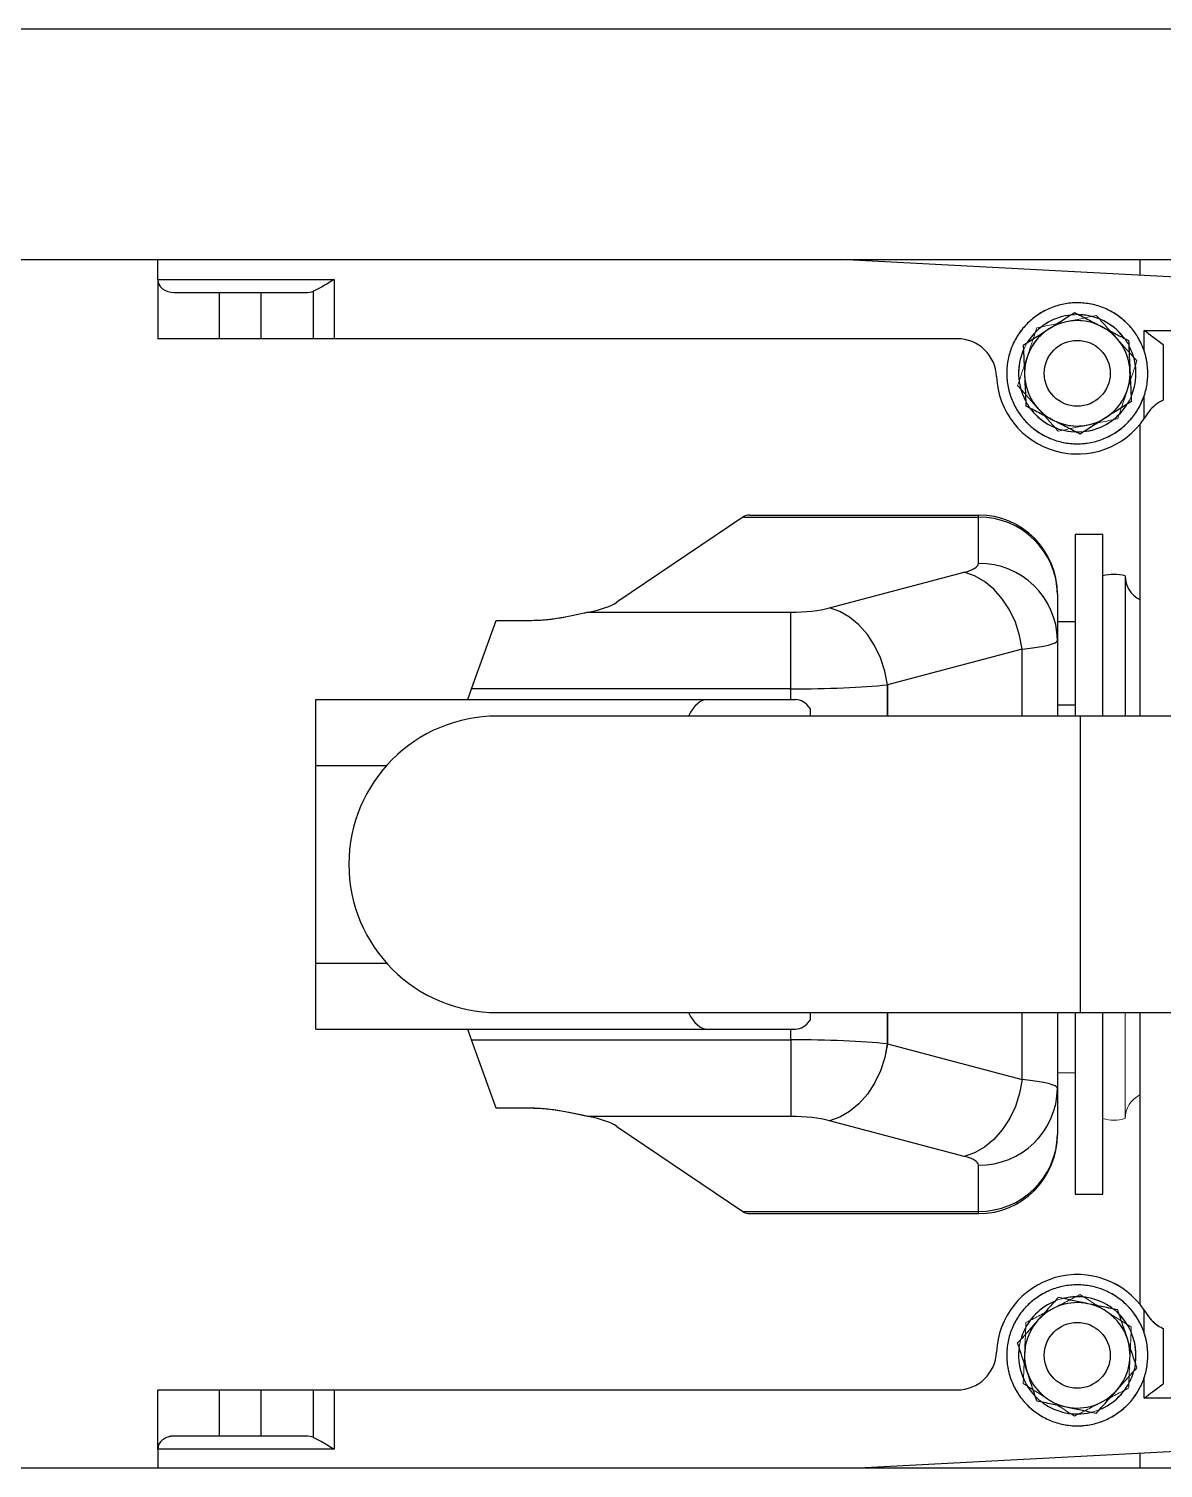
# Model space of a CAD drawing. Header units: inches. Extents: x -1851 to 6314, y -1304 to 4687.
# Drawn here: x 1539.06 to 1546.94, y 2221.22 to 2231.21 of the extents above; entities that cross this region are included whole.
import ezdxf

# ---------------------------------------------------------------- set-up
doc = ezdxf.new("R2010")
doc.units = ezdxf.units.IN
doc.header["$MEASUREMENT"] = 0
doc.layers.add('E-ARRY-TABL', color=9, linetype='Continuous')

# ---------------------------------------------------------------- blocks, each defined once
blk = doc.blocks.new('2.2.1_8 Mid Plan View')
at = {"color": 7, "linetype": 'Continuous', "lineweight": 15}
for p, q in [((-0.30061, -3.73684), (-0.30061, 2.68042)), ((0.30109, 2.68042), (0.30109, -3.73684)), ((0.41592, 2.56559), (0.41592, -3.62201)), ((-0.28572, -0.59238), (-0.30061, -0.87641)), ((0.28572, -0.59238), (0.30109, -0.88558)), ((-0.26575, -0.7344), (-0.26575, -0.60279)), ((0.26575, -0.60279), (0.26575, -0.7344)), ((-0.07382, -0.62663), (-0.07382, -0.76607)), ((0.07382, -0.76607), (0.07382, -0.62663)), ((-0.25867, -0.72494), (-0.23108, -0.72494)), ((0.23108, -0.72494), (0.25867, -0.72494)), ((-0.30061, -0.73654), (-0.29328, -0.73654)), ((-0.2235, -0.73339), (-0.22193, -0.7344)), ((-0.21905, -0.73654), (-0.07382, -0.73654)), ((0.07382, -0.73654), (0.21905, -0.73654)), ((0.22193, -0.7344), (0.2235, -0.73339)), ((0.29328, -0.73654), (0.30109, -0.73654)), ((-0.12655, -0.74387), (-0.07382, -0.74387)), ((-0.07382, -0.75496), (-0.16416, -0.75496)), ((-0.16416, -0.75496), (-0.16416, -0.76871)), ((0.16416, -0.75496), (0.07382, -0.75496)), ((0.16416, -0.76871), (0.16416, -0.75496)), ((-0.07382, -0.76607), (-0.07382, -1.05642)), ((0.07382, -1.05642), (0.07382, -0.76607)), ((-0.16416, -0.76871), (-0.07382, -0.76871)), ((-0.10375, -0.76871), (-0.10375, -0.77755)), ((0.07382, -0.76871), (0.16416, -0.76871)), ((-0.13451, -0.77755), (-0.11152, -0.77755)), ((-0.11152, -0.77755), (-0.07382, -0.77755)), ((0.07382, -0.77755), (0.11152, -0.77755)), ((0.11152, -0.77755), (0.13451, -0.77755)), ((-0.10713, -0.79512), (-0.08939, -0.86225)), ((0.08939, -0.86225), (0.10713, -0.79512)), ((-0.17388, -0.93077), (-0.17388, -0.81692)), ((-0.17274, -0.81692), (-0.17388, -0.81692)), ((-0.17274, -0.9342), (-0.17274, -0.81692)), ((-0.14975, -0.81692), (-0.17274, -0.81692)), ((-0.12762, -0.89107), (-0.14536, -0.82395)), ((0.14536, -0.82395), (0.12762, -0.89107)), ((0.17274, -0.81692), (0.14975, -0.81692)), ((0.17274, -0.9342), (0.17274, -0.81692)), ((0.17388, -0.81692), (0.17274, -0.81692)), ((0.17388, -0.93077), (0.17388, -0.81692)), ((-0.26164, -0.82753), (-0.26164, -1.13761)), ((0.26164, -1.13761), (0.26164, -0.82753)), ((-0.07762, -0.90058), (-0.07382, -0.90058)), ((0.07382, -0.90058), (0.07762, -0.90058)), ((-0.08202, -0.95162), (-0.08202, -0.90787)), ((0.08202, -0.95162), (0.08202, -0.90787)), ((-0.12556, -1.01105), (-0.12556, -0.91029)), ((-0.08733, -0.91029), (-0.12556, -0.91029)), ((-0.08733, -0.91029), (-0.08733, -1.06915)), ((0.08733, -1.06915), (0.08733, -0.91029)), ((0.08733, -0.91029), (0.12556, -0.91029)), ((0.12556, -0.91029), (0.12556, -1.01105)), ((-0.17274, -0.9342), (-0.13046, -0.99686)), ((0.13046, -0.99686), (0.17274, -0.9342)), ((-0.08202, -1.14664), (-0.08202, -0.95162)), ((0.08202, -1.14664), (0.08202, -0.95162)), ((-0.12142, -1.05699), (-0.12142, -1.04001)), ((0.12142, -1.04001), (0.12142, -1.05699)), ((-0.08733, -1.06915), (-0.12142, -1.05699)), ((0.12142, -1.05699), (0.08733, -1.06915)), ((-0.08202, -1.07104), (-0.08733, -1.06915)), ((0.08733, -1.06915), (0.08202, -1.07104)), ((-0.29117, -1.22538), (-0.29117, -1.13761)), ((-0.29117, -1.13761), (-0.26164, -1.13761)), ((-0.26164, -1.13761), (-0.26164, -1.14785)), ((0.26164, -1.13761), (0.29117, -1.13761)), ((0.26164, -1.14785), (0.26164, -1.13761)), ((0.29117, -1.13761), (0.29117, -1.22538)), ((-0.26164, -1.14785), (-0.28532, -1.14785)), ((-0.28461, -1.17412), (-0.28461, -1.15156)), ((-0.26164, -1.14785), (-0.26164, -1.17412)), ((-0.04921, -1.14664), (-0.08202, -1.14664)), ((0.04921, -1.14664), (-0.04921, -1.14664)), ((0.08202, -1.14664), (0.04921, -1.14664)), ((0.28532, -1.14785), (0.26164, -1.14785)), ((0.26164, -1.17412), (0.26164, -1.14785)), ((0.28461, -1.15156), (0.28461, -1.17412)), ((-0.28461, -1.17412), (-0.26164, -1.17412)), ((-0.28461, -1.19462), (-0.28461, -1.17412)), ((-0.26164, -1.17412), (-0.26164, -1.19462)), ((0.26164, -1.17412), (0.28461, -1.17412)), ((0.26164, -1.19462), (0.26164, -1.17412)), ((0.28461, -1.17412), (0.28461, -1.19462)), ((-0.26164, -1.19462), (-0.28461, -1.19462)), ((-0.28461, -1.21718), (-0.28461, -1.19462)), ((-0.26164, -1.19462), (-0.26164, -1.22538)), ((0.28461, -1.19462), (0.26164, -1.19462)), ((0.26164, -1.22538), (0.26164, -1.19462)), ((0.28461, -1.19462), (0.28461, -1.21718)), ((-0.29117, -1.22538), (-0.30061, -1.22538)), ((-0.29117, -1.22538), (-0.26164, -1.22538)), ((0.29117, -1.22538), (0.26164, -1.22538)), ((0.29117, -1.22538), (0.30109, -1.22538))]:
    blk.add_line(p, q, dxfattribs=at)
at = {"color": 8, "linetype": 'Continuous', "lineweight": 15}
for p, q in [((-0.2555, -0.7344), (-0.26575, -0.7344)), ((-0.22193, -0.7344), (-0.23334, -0.7344)), ((0.23334, -0.7344), (0.22193, -0.7344)), ((0.26575, -0.7344), (0.2555, -0.7344)), ((0.07382, -0.76607), (-0.07382, -0.76607)), ((-0.07382, -0.79512), (-0.10713, -0.79512)), ((0.10713, -0.79512), (0.07382, -0.79512)), ((-0.08939, -0.86225), (-0.07382, -0.86225)), ((0.07382, -0.86225), (0.08939, -0.86225)), ((-0.08202, -0.91029), (-0.08733, -0.91029)), ((0.08733, -0.91029), (0.08202, -0.91029)), ((-0.04921, -1.14664), (-0.04921, -1.11144)), ((0.04921, -1.14664), (0.04921, -1.11144))]:
    blk.add_line(p, q, dxfattribs=at)
at = {"color": 7, "linetype": 'Continuous', "lineweight": 15, "flags": 128}
for points in [[(-0.10713, -0.79512), (-0.11391, -0.7964), (-0.12048, -0.79852), (-0.12664, -0.80144), (-0.1322, -0.80504), (-0.13698, -0.80923), (-0.14085, -0.81388), (-0.14367, -0.81883), (-0.14536, -0.82395)], [(0.10713, -0.79512), (0.11391, -0.7964), (0.12048, -0.79852), (0.12664, -0.80144), (0.1322, -0.80504), (0.13698, -0.80923), (0.14085, -0.81388), (0.14367, -0.81883), (0.14536, -0.82395)], [(-0.08939, -0.86225), (-0.09617, -0.86352), (-0.10274, -0.86565), (-0.1089, -0.86856), (-0.11446, -0.87217), (-0.11924, -0.87636), (-0.1231, -0.881), (-0.12592, -0.88596), (-0.12762, -0.89107)], [(0.08939, -0.86225), (0.09617, -0.86352), (0.10274, -0.86565), (0.1089, -0.86856), (0.11446, -0.87217), (0.11924, -0.87636), (0.1231, -0.881), (0.12592, -0.88596), (0.12762, -0.89107)]]:
    blk.add_lwpolyline(points, dxfattribs=at)
at = {"color": 7, "linetype": 'Continuous', "lineweight": 15}
for centre in [(-0.24442, -0.76771), (0.24442, -0.76771)]:
    blk.add_circle(centre, 0.0164, dxfattribs=at)
for centre, radius, start, end in [((-0.24442, -0.76771), 0.0351, 120.68288, 131.93288), ((-0.24442, -0.76771), 0.0351, 109.43288, 120.68288), ((-0.24442, -0.76771), 0.0351, 98.18288, 109.43288), ((-0.24442, -0.76771), 0.0351, 86.93288, 98.18288), ((-0.24442, -0.76771), 0.04019, 272.35528, 55.98004), ((-0.24442, -0.76771), 0.0351, 75.68288, 86.93288), ((-0.24442, -0.76771), 0.0351, 64.43288, 75.68288), ((-0.24442, -0.76771), 0.0351, 53.18288, 64.43288), ((-0.12655, -0.73075), 0.01312, 270, 333.81634), ((0.24442, -0.76771), 0.04019, 124.01996, 267.64472), ((0.24442, -0.76771), 0.0351, 113.90506, 125.15506), ((0.24442, -0.76771), 0.0351, 102.65506, 113.90506), ((0.24442, -0.76771), 0.0351, 91.40506, 102.65506), ((0.24442, -0.76771), 0.0351, 80.15506, 91.40506), ((0.24442, -0.76771), 0.0351, 68.90506, 80.15506), ((0.24442, -0.76771), 0.0351, 57.65506, 68.90506), ((-0.24442, -0.76771), 0.0292, 128.30288, 177.95703), ((-0.24442, -0.76771), 0.0351, 131.93288, 143.18288), ((-0.24442, -0.76771), 0.02625, 92.55788, 152.55788), ((-0.24442, -0.76771), 0.0292, 92.55788, 116.79583), ((-0.24442, -0.76771), 0.0292, 67.40745, 92.55788), ((-0.24442, -0.76771), 0.02625, 32.55788, 92.55788), ((-0.24442, -0.76771), 0.0292, 8.73124, 56.20839), ((-0.24442, -0.76771), 0.0351, 41.93288, 53.18288), ((-0.24442, -0.76771), 0.0351, 30.68288, 41.93288), ((-0.10766, -0.74942), 0.01968, 163.6403, 196.3597), ((0.24442, -0.76771), 0.0351, 136.40506, 147.65506), ((0.24442, -0.76771), 0.02625, 108.28006, 168.28006), ((0.24442, -0.76771), 0.0351, 125.15506, 136.40506), ((0.24442, -0.76771), 0.0292, 108.28006, 132.51802), ((0.24442, -0.76771), 0.0292, 83.12964, 108.28006), ((0.24442, -0.76771), 0.02625, 48.28006, 108.28006), ((0.24442, -0.76771), 0.0292, 24.45342, 71.93058), ((0.24442, -0.76771), 0.0351, 46.40506, 57.65506), ((0.24442, -0.76771), 0.0351, 35.15506, 46.40506), ((-0.24442, -0.76771), 0.0351, 143.18288, 154.43288), ((-0.24442, -0.76771), 0.0351, 19.43288, 30.68288), ((0.24442, -0.76771), 0.0351, 147.65506, 158.90506), ((0.24442, -0.76771), 0.0292, 144.02506, 193.67922), ((0.24442, -0.76771), 0.02625, 348.28006, 48.28006), ((0.24442, -0.76771), 0.0351, 23.90506, 35.15506), ((-0.24442, -0.76771), 0.0351, 165.68288, 176.93288), ((-0.24442, -0.76771), 0.0351, 154.43288, 165.68288), ((-0.24442, -0.76771), 0.02625, 152.55788, 212.55788), ((-0.24442, -0.76771), 0.02625, 332.55788, 32.55788), ((-0.24442, -0.76771), 0.0351, 8.18288, 19.43288), ((0.24442, -0.76771), 0.0351, 158.90506, 170.15506), ((0.24442, -0.76771), 0.0351, 12.65506, 23.90506), ((-0.24442, -0.76771), 0.0351, 176.93288, 188.18288), ((-0.24442, -0.76771), 0.0351, 356.93288, 8.18288), ((0.24442, -0.76771), 0.0351, 170.15506, 181.40506), ((0.24442, -0.76771), 0.02625, 168.28006, 228.28006), ((0.24442, -0.76771), 0.0292, 324.37687, 12.67514), ((0.24442, -0.76771), 0.0351, 1.40506, 12.65506), ((-0.24442, -0.76771), 0.0351, 188.18288, 199.43288), ((-0.24442, -0.76771), 0.0292, 188.9922, 236.0844), ((-0.24442, -0.76771), 0.0292, 308.65468, 356.95295), ((-0.24442, -0.76771), 0.0351, 345.68288, 356.93288), ((0.24442, -0.76771), 0.0351, 181.40506, 192.65506), ((0.24442, -0.76771), 0.02625, 288.28006, 348.28006), ((0.24442, -0.76771), 0.0351, 338.90506, 350.15506), ((0.24442, -0.76771), 0.0351, 350.15506, 1.40506), ((-0.24442, -0.76771), 0.0351, 199.43288, 210.68288), ((-0.24442, -0.76771), 0.02625, 272.55788, 332.55788), ((-0.24442, -0.76771), 0.0351, 334.43288, 345.68288), ((-0.13451, -0.81692), 0.03937, 90, 180), ((-0.13391, -0.81638), 0.03884, 90.88733, 180.79366), ((-0.11092, -0.81638), 0.03884, 90.88733, 180.79366), ((0.11092, -0.81638), 0.03884, 359.20634, 89.11267), ((0.13391, -0.81638), 0.03884, 359.20634, 89.11267), ((0.13451, -0.81692), 0.03937, 0, 90), ((0.24442, -0.76771), 0.0351, 192.65506, 203.90506), ((0.24442, -0.76771), 0.0292, 204.71439, 251.80658), ((0.24442, -0.76771), 0.0351, 327.65506, 338.90506), ((-0.24442, -0.76771), 0.0351, 210.68288, 221.93288), ((-0.24442, -0.76771), 0.02625, 212.55788, 272.55788), ((-0.24442, -0.76771), 0.0351, 323.18288, 334.43288), ((0.24442, -0.76771), 0.0351, 203.90506, 215.15506), ((0.24442, -0.76771), 0.0351, 215.15506, 226.40506), ((0.24442, -0.76771), 0.02625, 228.28006, 288.28006), ((0.24442, -0.76771), 0.0351, 316.40506, 327.65506), ((-0.24442, -0.76771), 0.0351, 221.93288, 233.18288), ((-0.24442, -0.76771), 0.0292, 246.87351, 297.22169), ((-0.24442, -0.76771), 0.0351, 300.68288, 311.93288), ((-0.24442, -0.76771), 0.0351, 311.93288, 323.18288), ((0.24442, -0.76771), 0.0351, 226.40506, 237.65506), ((0.24442, -0.76771), 0.0292, 262.59569, 312.94388), ((0.24442, -0.76771), 0.0351, 305.15506, 316.40506), ((-0.24442, -0.76771), 0.0351, 233.18288, 244.43288), ((-0.24442, -0.76771), 0.0351, 244.43288, 255.68288), ((-0.24442, -0.76771), 0.0351, 255.68288, 266.93288), ((-0.24442, -0.76771), 0.0351, 266.93288, 278.18288), ((-0.24442, -0.76771), 0.0351, 278.18288, 289.43288), ((-0.24442, -0.76771), 0.0351, 289.43288, 300.68288), ((0.24442, -0.76771), 0.0351, 237.65506, 248.90506), ((0.24442, -0.76771), 0.0351, 248.90506, 260.15506), ((0.24442, -0.76771), 0.0351, 260.15506, 271.40506), ((0.24442, -0.76771), 0.0351, 271.40506, 282.65506), ((0.24442, -0.76771), 0.0351, 282.65506, 293.90506), ((0.24442, -0.76771), 0.0351, 293.90506, 305.15506), ((-0.24196, -0.82753), 0.01968, 92.35528, 180), ((0.24196, -0.82753), 0.01968, 0, 87.64472), ((0, -1.05642), 0.07382, 180, 0)]:
    blk.add_arc(centre, radius, start, end, dxfattribs=at)
for centre, major_axis, ratio, start_param, end_param in [((-0.11152, -0.84317), (0, 0.06562), 0.09834, 5.533966, 6.283185), ((0.11152, -0.84317), (0, 0.06562), 0.09834, 0, 0.749219), ((-0.14975, -0.84317), (0, 0.02625), 0.24585, 5.533966, 6.283185), ((0.14975, -0.84317), (0, 0.02625), 0.24585, 0, 0.749219), ((-0.09378, -0.91029), (0, 0.06562), 0.09834, 4.712389, 5.533966), ((0.09378, -0.91029), (0, 0.06562), 0.09834, 0.749219, 1.570796), ((-0.13201, -0.91029), (0, 0.02625), 0.24585, 4.712389, 5.533966), ((0.13201, -0.91029), (0, 0.02625), 0.24585, 0.749219, 1.570796), ((-0.04921, -0.90787), (0.03281, 0), 0.444444, 2.617994, 3.141593), ((0.04921, -0.90787), (0.03281, 0), 0.444444, 0, 0.523599), ((-0.13451, -0.93077), (0.03937, 0), 0.364309, 3.141593, 3.382662), ((0.13451, -0.93077), (0.03937, 0), 0.364309, 6.042116, 6.283185), ((-0.04921, -0.95162), (0.03281, 0), 0.444444, 3.141593, 3.864327), ((0.04921, -0.95162), (0.03281, 0), 0.444444, 5.560451, 6.283185), ((-0.13432, -1.04001), (0, 0.04593), 0.24585, 5.394785, 5.93382), ((0.13432, -1.04001), (0, 0.04593), 0.24585, 0.349365, 0.8884), ((-0.29117, -1.15156), (0, 0.0082), 0.8, 4.712389, 5.181588), ((0.29117, -1.15156), (0, 0.0082), 0.8, 1.101597, 1.570796), ((-0.29117, -1.21718), (0, 0.0082), 0.8, 3.141593, 4.712389), ((0.29117, -1.21718), (0, 0.0082), 0.8, 1.570796, 3.141593)]:
    blk.add_ellipse(centre, major_axis=major_axis, ratio=ratio, start_param=start_param, end_param=end_param, dxfattribs=at)
for points, knots in [([(-0.25867, -0.72494), (-0.25992, -0.72668), (-0.2621, -0.72972), (-0.26465, -0.73299), (-0.26574, -0.73438), (-0.26575, -0.7344)], [0, 0, 0, 0, 0.567676, 0.996223, 1, 1, 1, 1]), ([(-0.23108, -0.72494), (-0.23037, -0.72623), (-0.22896, -0.72881), (-0.22608, -0.7317), (-0.22411, -0.73299), (-0.2235, -0.73339)], [0, 0, 0, 0, 0.40927, 0.81718, 1, 1, 1, 1]), ([(0.2235, -0.73339), (0.22497, -0.73233), (0.22791, -0.73019), (0.23011, -0.72691), (0.23093, -0.72523), (0.23108, -0.72494)], [0, 0, 0, 0, 0.451634, 0.905839, 1, 1, 1, 1]), ([(0.26575, -0.7344), (0.26574, -0.73438), (0.26465, -0.73299), (0.2621, -0.72972), (0.25992, -0.72668), (0.25867, -0.72494)], [0, 0, 0, 0, 0.003777, 0.432324, 1, 1, 1, 1]), ([(-0.26771, -0.75561), (-0.26755, -0.75529), (-0.26629, -0.75288), (-0.26393, -0.74833), (-0.2618, -0.74423), (-0.26073, -0.74216)], [0, 0, 0, 0, 0.070086, 0.530782, 1, 1, 1, 1]), ([(-0.26073, -0.74216), (-0.25946, -0.74211), (-0.25452, -0.74189), (-0.2494, -0.74166), (-0.24559, -0.74149)], [0, 0, 0, 0, 0.257551, 1, 1, 1, 1]), ([(-0.24559, -0.74149), (-0.24421, -0.74143), (-0.23909, -0.7412), (-0.2341, -0.74097), (-0.23045, -0.74081)], [0, 0, 0, 0, 0.268634, 1, 1, 1, 1]), ([(-0.23045, -0.74081), (-0.22913, -0.74289), (-0.22646, -0.74707), (-0.22369, -0.7514), (-0.2223, -0.75358)], [0, 0, 0, 0, 0.495458, 1, 1, 1, 1]), ([(0.23619, -0.74279), (0.23488, -0.74322), (0.23001, -0.74483), (0.22527, -0.74639), (0.2218, -0.74754)], [0, 0, 0, 0, 0.268634, 1, 1, 1, 1]), ([(0.25058, -0.73803), (0.24937, -0.73843), (0.24468, -0.73998), (0.23981, -0.74159), (0.23619, -0.74279)], [0, 0, 0, 0, 0.257551, 1, 1, 1, 1]), ([(0.26189, -0.74812), (0.26162, -0.74788), (0.25959, -0.74607), (0.25576, -0.74266), (0.25231, -0.73958), (0.25058, -0.73803)], [0, 0, 0, 0, 0.070086, 0.530782, 1, 1, 1, 1]), ([(0.2218, -0.74754), (0.2213, -0.74995), (0.22029, -0.75481), (0.21925, -0.75984), (0.21872, -0.76238)], [0, 0, 0, 0, 0.495458, 1, 1, 1, 1]), ([(0.2732, -0.7582), (0.27136, -0.75656), (0.26765, -0.75326), (0.26382, -0.74984), (0.26189, -0.74812)], [0, 0, 0, 0, 0.495458, 1, 1, 1, 1]), ([(-0.2747, -0.76906), (-0.27356, -0.76688), (-0.27127, -0.76247), (-0.26891, -0.75791), (-0.26771, -0.75561)], [0, 0, 0, 0, 0.495458, 1, 1, 1, 1]), ([(-0.2223, -0.75358), (-0.2221, -0.75389), (-0.22064, -0.75618), (-0.21788, -0.7605), (-0.2154, -0.76439), (-0.21414, -0.76636)], [0, 0, 0, 0, 0.070086, 0.530782, 1, 1, 1, 1]), ([(0.27012, -0.77304), (0.27019, -0.77269), (0.27074, -0.77002), (0.27179, -0.765), (0.27272, -0.76048), (0.2732, -0.7582)], [0, 0, 0, 0, 0.070086, 0.530782, 1, 1, 1, 1]), ([(-0.21414, -0.76636), (-0.21528, -0.76854), (-0.21757, -0.77295), (-0.21993, -0.7775), (-0.22113, -0.7798)], [0, 0, 0, 0, 0.495458, 1, 1, 1, 1]), ([(0.21872, -0.76238), (0.21865, -0.76273), (0.2181, -0.76539), (0.21705, -0.77041), (0.21612, -0.77493), (0.21564, -0.77721)], [0, 0, 0, 0, 0.070086, 0.530782, 1, 1, 1, 1]), ([(-0.26654, -0.78183), (-0.26673, -0.78153), (-0.2682, -0.77924), (-0.27096, -0.77491), (-0.27344, -0.77102), (-0.2747, -0.76906)], [0, 0, 0, 0, 0.070086, 0.530782, 1, 1, 1, 1]), ([(0.26704, -0.78788), (0.26754, -0.78547), (0.26855, -0.7806), (0.26959, -0.77558), (0.27012, -0.77304)], [0, 0, 0, 0, 0.495458, 1, 1, 1, 1]), ([(-0.22113, -0.7798), (-0.22129, -0.78012), (-0.22255, -0.78254), (-0.22491, -0.78709), (-0.22704, -0.79118), (-0.22811, -0.79325)], [0, 0, 0, 0, 0.070086, 0.530782, 1, 1, 1, 1]), ([(0.21564, -0.77721), (0.21748, -0.77885), (0.22119, -0.78216), (0.22502, -0.78557), (0.22695, -0.7873)], [0, 0, 0, 0, 0.495458, 1, 1, 1, 1]), ([(-0.25839, -0.7946), (-0.25971, -0.79253), (-0.26238, -0.78834), (-0.26515, -0.78402), (-0.26654, -0.78183)], [0, 0, 0, 0, 0.495458, 1, 1, 1, 1]), ([(0.22695, -0.7873), (0.22722, -0.78754), (0.22925, -0.78935), (0.23308, -0.79276), (0.23653, -0.79583), (0.23826, -0.79738)], [0, 0, 0, 0, 0.070086, 0.530782, 1, 1, 1, 1]), ([(0.26704, -0.78788), (0.26583, -0.78828), (0.26114, -0.78983), (0.25627, -0.79143), (0.25265, -0.79263)], [0, 0, 0, 0, 0.257551, 1, 1, 1, 1]), ([(-0.25839, -0.7946), (-0.25712, -0.79455), (-0.25218, -0.79433), (-0.24705, -0.7941), (-0.24325, -0.79393)], [0, 0, 0, 0, 0.257551, 1, 1, 1, 1]), ([(-0.24325, -0.79393), (-0.24187, -0.79387), (-0.23675, -0.79364), (-0.23176, -0.79342), (-0.22811, -0.79325)], [0, 0, 0, 0, 0.268634, 1, 1, 1, 1]), ([(0.25265, -0.79263), (0.25134, -0.79306), (0.24647, -0.79467), (0.24173, -0.79624), (0.23826, -0.79738)], [0, 0, 0, 0, 0.268634, 1, 1, 1, 1]), ([(-0.12142, -1.04001), (-0.12149, -1.03763), (-0.12161, -1.03279), (-0.12257, -1.0258), (-0.12382, -1.01917), (-0.12489, -1.01434), (-0.12542, -1.01175), (-0.12556, -1.01105)], [0, 0, 0, 0, 0.225619, 0.458408, 0.683808, 0.914596, 1, 1, 1, 1]), ([(0.12556, -1.01105), (0.12512, -1.01311), (0.12424, -1.01728), (0.12279, -1.02436), (0.12171, -1.03197), (0.12142, -1.03728), (0.12142, -1.03998), (0.12142, -1.04001)], [0, 0, 0, 0, 0.245342, 0.49764, 0.743058, 0.997175, 1, 1, 1, 1]), ([(-0.29117, -1.13761), (-0.29116, -1.13762), (-0.28984, -1.13971), (-0.2875, -1.14331), (-0.28595, -1.14654), (-0.28532, -1.14785)], [0, 0, 0, 0, 0.003713, 0.594805, 1, 1, 1, 1]), ([(0.28532, -1.14785), (0.28595, -1.14654), (0.2875, -1.14331), (0.28984, -1.13971), (0.29116, -1.13762), (0.29117, -1.13761)], [0, 0, 0, 0, 0.405195, 0.996287, 1, 1, 1, 1])]:
    blk.add_open_spline(points, degree=3, knots=knots, dxfattribs=at)
blk = doc.blocks.new('A$C1ac49d95')
at = {"layer": 'E-ARRY-TABL'}
for p, q in [((1.6022, 2243.1645), (87.9376, 2243.1645)), ((0, 2241.5623), (89.5398, 2241.5623)), ((35.0423, 2241.4239), (35.0423, 2241.5623)), ((43.8745, 2241.3479), (39.7835, 2241.5623)), ((41.8631, 2241.5623), (41.8631, 2241.4533)), ((35.0423, 2241.4239), (35.0423, 2241.0119)), ((35.0423, 2241.4239), (36.267, 2241.4239)), ((36.267, 2241.4239), (36.267, 2241.0119)), ((35.1567, 2241.3324), (35.4715, 2241.3324)), ((35.4715, 2241.0119), (35.4715, 2241.3324)), ((35.4715, 2241.3324), (35.7575, 2241.3324)), ((35.7575, 2241.3324), (35.7575, 2241.0119)), ((35.7575, 2241.3324), (36.0723, 2241.3324)), ((36.124, 2241.0119), (36.124, 2241.3423)), ((35.4715, 2241.0119), (35.0423, 2241.0119)), ((35.7575, 2241.0119), (35.4715, 2241.0119)), ((36.124, 2241.0119), (35.7575, 2241.0119)), ((36.267, 2241.0119), (36.124, 2241.0119)), ((40.5935, 2241.0119), (36.267, 2241.0119)), ((41.893, 2241.0692), (43.7293, 2241.0692)), ((41.893, 2240.9262), (41.893, 2241.0692)), ((42.0249, 2240.9705), (42.0249, 2240.5854)), ((41.893, 2240.4579), (41.893, 2240.6171)), ((41.8631, 2240.4176), (41.8631, 2238.3912)), ((41.907, 2240.4797), (41.893, 2240.4579)), ((39.153, 2239.7874), (40.7415, 2239.7874)), ((40.7415, 2239.7715), (40.7415, 2239.7874)), ((39.1052, 2239.7715), (38.2309, 2239.1815)), ((39.1052, 2239.7715), (40.7415, 2239.7715)), ((40.7415, 2239.4507), (40.7415, 2239.7715)), ((41.4142, 2239.6518), (41.4142, 2238.3912)), ((41.606, 2239.6518), (41.4142, 2239.6518)), ((41.606, 2238.3912), (41.606, 2239.6518)), ((39.7069, 2239.1419), (40.6435, 2239.3894)), ((41.7608, 2239.364), (41.7608, 2239.1965)), ((41.2909, 2239.2381), (41.2909, 2238.9173)), ((41.7608, 2239.1965), (41.7608, 2238.3912)), ((38.0329, 2239.1131), (39.4387, 2239.1131)), ((39.4387, 2238.5797), (39.4387, 2239.1131)), ((37.2222, 2238.5797), (37.3918, 2239.0554)), ((37.3918, 2239.0554), (37.6287, 2239.0554)), ((41.4142, 2239.0458), (41.2909, 2239.0458)), ((41.2909, 2238.9173), (41.2909, 2238.3912)), ((41.0457, 2238.856), (40.1091, 2238.6084)), ((41.0457, 2238.3912), (41.0457, 2238.856)), ((40.1091, 2238.6084), (40.1091, 2238.3912)), ((36.1409, 2238.0479), (36.1409, 2238.5057)), ((36.1409, 2238.5057), (38.8621, 2238.5057)), ((37.1957, 2238.5057), (37.2222, 2238.5797)), ((39.4387, 2238.5797), (37.2222, 2238.5797)), ((38.8621, 2238.5057), (39.4725, 2238.5057)), ((39.4387, 2238.5057), (39.4387, 2238.5797)), ((41.4511, 2238.3912), (37.3998, 2238.3912)), ((39.5742, 2238.4443), (39.5742, 2238.3912)), ((41.2909, 2238.469), (41.4142, 2238.469)), ((43.3966, 2238.3912), (41.4511, 2238.3912)), ((41.4511, 2236.3312), (41.4511, 2238.3912)), ((36.1409, 2236.6746), (36.1409, 2238.0479)), ((36.1409, 2238.0479), (36.6321, 2238.0479)), ((36.1409, 2236.2168), (36.1409, 2236.6746)), ((36.1409, 2236.6746), (36.6321, 2236.6746)), ((37.3998, 2236.3312), (41.4511, 2236.3312)), ((39.5742, 2236.3312), (39.5742, 2236.2781)), ((40.1091, 2236.3312), (40.1091, 2236.114)), ((41.0457, 2235.8665), (41.0457, 2236.3312)), ((41.2909, 2236.3312), (41.2909, 2235.8052)), ((41.4142, 2236.3312), (41.4142, 2235.0706)), ((41.4511, 2236.3312), (43.3966, 2236.3312)), ((41.606, 2235.0706), (41.606, 2236.3312)), ((41.8631, 2236.3312), (41.8631, 2234.3049)), ((36.1409, 2236.2168), (38.8621, 2236.2168)), ((37.2222, 2236.1427), (37.1957, 2236.2168)), ((38.8621, 2236.2168), (39.4725, 2236.2168)), ((39.4387, 2236.1427), (39.4387, 2236.2168)), ((37.2222, 2236.1427), (39.4387, 2236.1427)), ((37.3918, 2235.667), (37.2222, 2236.1427)), ((39.4387, 2236.1427), (39.4387, 2235.6093)), ((40.1091, 2236.114), (41.0457, 2235.8665)), ((41.2909, 2235.8052), (41.2909, 2235.4844)), ((37.6287, 2235.667), (37.3918, 2235.667)), ((39.4387, 2235.6093), (38.0329, 2235.6093)), ((38.2309, 2235.541), (39.1052, 2234.9509)), ((40.6435, 2235.333), (39.7069, 2235.5806)), ((40.7415, 2234.9509), (40.7415, 2235.2717)), ((41.4142, 2235.0706), (41.606, 2235.0706)), ((39.1052, 2234.9509), (40.7415, 2234.9509)), ((39.153, 2234.935), (40.7415, 2234.935)), ((40.7415, 2234.935), (40.7415, 2234.9509)), ((41.893, 2234.2646), (41.907, 2234.2427)), ((41.893, 2234.1054), (41.893, 2234.2646)), ((42.0249, 2234.137), (42.0249, 2233.752)), ((41.893, 2233.6533), (41.893, 2233.7963)), ((35.0423, 2233.2985), (35.0423, 2233.7105)), ((35.0423, 2233.7105), (35.4715, 2233.7105)), ((35.4715, 2233.3901), (35.4715, 2233.7105)), ((35.4715, 2233.7105), (35.7575, 2233.7105)), ((35.7575, 2233.7105), (35.7575, 2233.3901)), ((35.7575, 2233.7105), (36.124, 2233.7105)), ((36.124, 2233.3802), (36.124, 2233.7105)), ((36.124, 2233.7105), (36.267, 2233.7105)), ((36.267, 2233.7105), (36.267, 2233.2985)), ((36.267, 2233.7105), (40.5935, 2233.7105)), ((43.7293, 2233.6533), (41.893, 2233.6533)), ((35.4715, 2233.3901), (35.1567, 2233.3901)), ((35.7575, 2233.3901), (35.4715, 2233.3901)), ((36.0723, 2233.3901), (35.7575, 2233.3901)), ((36.267, 2233.2985), (35.0423, 2233.2985)), ((35.0423, 2233.2985), (35.0423, 2233.1668)), ((43.8745, 2233.3745), (39.9115, 2233.1668)), ((41.8631, 2233.2691), (41.8631, 2233.1668)), ((89.5398, 2233.1668), (0, 2233.1668))]:
    blk.add_line(p, q, dxfattribs=at)
for points in [[(41.0457, 2238.856), (41.0279, 2238.9506), (40.9982, 2239.0423), (40.9576, 2239.1283), (40.9073, 2239.2058), (40.8488, 2239.2725), (40.784, 2239.3264), (40.7148, 2239.3658), (40.6435, 2239.3894)], [(40.1091, 2238.6084), (40.0913, 2238.703), (40.0616, 2238.7948), (40.021, 2238.8807), (39.9707, 2238.9583), (39.9122, 2239.025), (39.8474, 2239.0789), (39.7782, 2239.1182), (39.7069, 2239.1419)], [(40.1091, 2236.114), (40.0913, 2236.0194), (40.0616, 2235.9277), (40.021, 2235.8417), (39.9707, 2235.7642), (39.9122, 2235.6975), (39.8474, 2235.6436), (39.7782, 2235.6042), (39.7069, 2235.5806)], [(41.0457, 2235.8665), (41.0279, 2235.7719), (40.9982, 2235.6801), (40.9576, 2235.5942), (40.9073, 2235.5166), (40.8488, 2235.4499), (40.784, 2235.396), (40.7148, 2235.3567), (40.6435, 2235.333)]]:
    blk.add_lwpolyline(points, dxfattribs=at)
for centre in [(41.4282, 2240.7716), (41.4282, 2233.9508)]:
    blk.add_circle(centre, 0.2289, dxfattribs=at)
for centre, radius, start, end in [((41.4282, 2240.7716), 0.4898, 120.68288, 131.93288), ((41.4282, 2240.7716), 0.4898, 109.43288, 120.68288), ((41.4282, 2240.7716), 0.4898, 98.18288, 109.43288), ((41.4282, 2240.7716), 0.4898, 86.93288, 98.18288), ((41.4282, 2240.7716), 0.4898, 75.68288, 86.93288), ((41.4282, 2240.7716), 0.4898, 64.43288, 75.68288), ((41.4282, 2240.7716), 0.4898, 53.18288, 64.43288), ((41.4282, 2240.7716), 0.4898, 131.93288, 143.18288), ((41.4282, 2240.7716), 0.4074, 98.9922, 146.0844), ((41.4282, 2240.7716), 0.3662, 62.55788, 122.55788), ((41.4282, 2240.7716), 0.4074, 38.30288, 87.95703), ((41.4282, 2240.7716), 0.3662, 2.55788, 62.55788), ((41.4282, 2240.7716), 0.4898, 41.93288, 53.18288), ((41.4282, 2240.7716), 0.4898, 30.68288, 41.93288), ((40.5935, 2240.7373), 0.2747, 2.35528, 90), ((41.4282, 2240.7716), 0.4898, 143.18288, 154.43288), ((41.4282, 2240.7716), 0.3662, 122.55788, 182.55788), ((41.4282, 2240.7716), 0.4898, 19.43288, 30.68288), ((41.4282, 2240.7716), 0.4898, 165.68288, 176.93288), ((41.4282, 2240.7716), 0.4898, 154.43288, 165.68288), ((41.4282, 2240.7716), 0.4074, 156.87351, 207.22169), ((41.4282, 2240.7716), 0.4074, 2.55788, 26.79583), ((41.4282, 2240.7716), 0.4898, 8.18288, 19.43288), ((41.4282, 2240.7716), 0.4898, 176.93288, 188.18288), ((41.4282, 2240.7716), 0.3662, 302.55788, 2.55788), ((41.4282, 2240.7716), 0.4074, 337.40745, 2.55788), ((41.4282, 2240.7716), 0.4898, 356.93288, 8.18288), ((41.4282, 2240.7716), 0.5608, 182.35528, 325.98004), ((41.4282, 2240.7716), 0.4898, 188.18288, 199.43288), ((41.4282, 2240.7716), 0.3662, 182.55788, 242.55788), ((41.4282, 2240.7716), 0.4898, 345.68288, 356.93288), ((41.4282, 2240.7716), 0.4898, 199.43288, 210.68288), ((41.4282, 2240.7716), 0.4898, 334.43288, 345.68288), ((41.4282, 2240.7716), 0.4898, 210.68288, 221.93288), ((41.4282, 2240.7716), 0.4074, 218.65468, 266.95295), ((41.4282, 2240.7716), 0.4074, 278.73124, 326.20839), ((41.4282, 2240.7716), 0.4898, 323.18288, 334.43288), ((41.4282, 2240.7716), 0.4898, 221.93288, 233.18288), ((41.4282, 2240.7716), 0.3662, 242.55788, 302.55788), ((41.4282, 2240.7716), 0.4898, 300.68288, 311.93288), ((41.4282, 2240.7716), 0.4898, 311.93288, 323.18288), ((41.4282, 2240.7716), 0.4898, 233.18288, 244.43288), ((41.4282, 2240.7716), 0.4898, 244.43288, 255.68288), ((41.4282, 2240.7716), 0.4898, 255.68288, 266.93288), ((41.4282, 2240.7716), 0.4898, 266.93288, 278.18288), ((41.4282, 2240.7716), 0.4898, 278.18288, 289.43288), ((41.4282, 2240.7716), 0.4898, 289.43288, 300.68288), ((40.7415, 2239.2381), 0.5493, 0, 90), ((40.749, 2239.2297), 0.5419, 0.88733, 90.79366), ((40.749, 2238.9089), 0.5419, 0.88733, 90.79366), ((41.6834, 2239.1004), 0.2747, 73.6403, 106.3597), ((41.9439, 2239.364), 0.1831, 180, 243.81634), ((37.3998, 2237.3612), 1.03, 90, 270), ((40.749, 2235.8135), 0.5419, 269.20634, 359.11267), ((40.749, 2235.4928), 0.5419, 269.20634, 359.11267), ((40.7415, 2235.4844), 0.5493, 270, 0), ((41.4282, 2233.9508), 0.5608, 34.01996, 177.64472), ((41.4282, 2233.9508), 0.4898, 113.90506, 125.15506), ((41.4282, 2233.9508), 0.4898, 102.65506, 113.90506), ((41.4282, 2233.9508), 0.4898, 91.40506, 102.65506), ((41.4282, 2233.9508), 0.4898, 80.15506, 91.40506), ((41.4282, 2233.9508), 0.4898, 68.90506, 80.15506), ((41.4282, 2233.9508), 0.4898, 57.65506, 68.90506), ((41.4282, 2233.9508), 0.4898, 136.40506, 147.65506), ((41.4282, 2233.9508), 0.4074, 114.71439, 161.80658), ((41.4282, 2233.9508), 0.4898, 125.15506, 136.40506), ((41.4282, 2233.9508), 0.3662, 78.28006, 138.28006), ((41.4282, 2233.9508), 0.4074, 54.02506, 103.67922), ((41.4282, 2233.9508), 0.3662, 18.28006, 78.28006), ((41.4282, 2233.9508), 0.4898, 46.40506, 57.65506), ((41.4282, 2233.9508), 0.4898, 35.15506, 46.40506), ((41.4282, 2233.9508), 0.4898, 147.65506, 158.90506), ((41.4282, 2233.9508), 0.3662, 138.28006, 198.28006), ((41.4282, 2233.9508), 0.4074, 18.28006, 42.51802), ((41.4282, 2233.9508), 0.4898, 23.90506, 35.15506), ((41.4282, 2233.9508), 0.4898, 158.90506, 170.15506), ((41.4282, 2233.9508), 0.4898, 12.65506, 23.90506), ((41.4282, 2233.9508), 0.4898, 170.15506, 181.40506), ((41.4282, 2233.9508), 0.4074, 172.59569, 222.94388), ((41.4282, 2233.9508), 0.3662, 318.28006, 18.28006), ((41.4282, 2233.9508), 0.4074, 353.12964, 18.28006), ((41.4282, 2233.9508), 0.4898, 1.40506, 12.65506), ((40.5935, 2233.9852), 0.2747, 270, 357.64472), ((41.4282, 2233.9508), 0.4898, 181.40506, 192.65506), ((41.4282, 2233.9508), 0.4898, 350.15506, 1.40506), ((41.4282, 2233.9508), 0.4898, 192.65506, 203.90506), ((41.4282, 2233.9508), 0.3662, 198.28006, 258.28006), ((41.4282, 2233.9508), 0.4074, 294.45342, 341.93058), ((41.4282, 2233.9508), 0.4898, 338.90506, 350.15506), ((41.4282, 2233.9508), 0.4898, 203.90506, 215.15506), ((41.4282, 2233.9508), 0.3662, 258.28006, 318.28006), ((41.4282, 2233.9508), 0.4898, 316.40506, 327.65506), ((41.4282, 2233.9508), 0.4898, 327.65506, 338.90506), ((41.4282, 2233.9508), 0.4898, 215.15506, 226.40506), ((41.4282, 2233.9508), 0.4898, 226.40506, 237.65506), ((41.4282, 2233.9508), 0.4074, 234.37687, 282.67514), ((41.4282, 2233.9508), 0.4898, 305.15506, 316.40506), ((41.4282, 2233.9508), 0.4898, 237.65506, 248.90506), ((41.4282, 2233.9508), 0.4898, 248.90506, 260.15506), ((41.4282, 2233.9508), 0.4898, 282.65506, 293.90506), ((41.4282, 2233.9508), 0.4898, 293.90506, 305.15506), ((41.4282, 2233.9508), 0.4898, 260.15506, 271.40506), ((41.4282, 2233.9508), 0.4898, 271.40506, 282.65506)]:
    blk.add_arc(centre, radius, start, end, dxfattribs=at)
for centre, major_axis, ratio, start_param, end_param in [((35.1567, 2241.4239), (0.1144, 0), 0.8, 3.141593, 4.712389), ((36.0723, 2241.4239), (0.1144, 0), 0.8, 4.712389, 5.181588), ((39.153, 2239.2381), (0, -0.5493), 0.364309, 3.141593, 3.382662), ((40.3753, 2239.4507), (0.3662, 0), 0.24585, 5.533966, 6.283185), ((37.6287, 2239.2354), (0.6409, 0), 0.24585, 5.394785, 5.93382), ((39.4387, 2239.2032), (0.3662, 0), 0.24585, 4.712389, 5.533966), ((40.3753, 2238.9173), (0.9155, 0), 0.09834, 5.533966, 6.283185), ((39.4387, 2238.6697), (0.9155, 0), 0.09834, 4.712389, 5.533966), ((38.8621, 2238.0479), (0, -0.4578), 0.444444, 3.141593, 3.864327), ((39.4725, 2238.0479), (0, -0.4578), 0.444444, 2.617994, 3.141593), ((38.8621, 2236.6746), (0, -0.4578), 0.444444, 5.560451, 6.283185), ((39.4725, 2236.6746), (0, -0.4578), 0.444444, 0, 0.523599), ((39.4387, 2236.0527), (0.9155, 0), 0.09834, 0.749219, 1.570796), ((40.3753, 2235.8052), (0.9155, 0), 0.09834, 0, 0.749219), ((37.6287, 2235.487), (0.6409, 0), 0.24585, 0.349365, 0.8884), ((39.4387, 2235.5193), (0.3662, 0), 0.24585, 0.749219, 1.570796), ((40.3753, 2235.2717), (0.3662, 0), 0.24585, 0, 0.749219), ((39.153, 2235.4844), (0, -0.5493), 0.364309, 6.042116, 6.283185), ((35.1567, 2233.2985), (0.1144, 0), 0.8, 1.570796, 3.141593), ((36.0723, 2233.2985), (0.1144, 0), 0.8, 1.101597, 1.570796)]:
    blk.add_ellipse(centre, major_axis=major_axis, ratio=ratio, start_param=start_param, end_param=end_param, dxfattribs=at)
for points, knots in [([(36.267, 2241.4239), (36.2668, 2241.4238), (36.2376, 2241.4053), (36.1875, 2241.3727), (36.1424, 2241.3511), (36.124, 2241.3423)], [0, 0, 0, 0, 0.003713, 0.594805, 1, 1, 1, 1]), ([(41.2311, 2241.0803), (41.2353, 2241.083), (41.2673, 2241.1034), (41.3276, 2241.1419), (41.3819, 2241.1766), (41.4093, 2241.1941)], [0, 0, 0, 0, 0.070086, 0.530782, 1, 1, 1, 1]), ([(41.4093, 2241.1941), (41.4398, 2241.1782), (41.5013, 2241.1463), (41.5649, 2241.1133), (41.597, 2241.0966)], [0, 0, 0, 0, 0.495458, 1, 1, 1, 1]), ([(41.597, 2241.0966), (41.6014, 2241.0943), (41.6351, 2241.0768), (41.6986, 2241.0438), (41.7558, 2241.0142), (41.7846, 2240.9992)], [0, 0, 0, 0, 0.070086, 0.530782, 1, 1, 1, 1]), ([(41.0529, 2240.9665), (41.0818, 2240.985), (41.1403, 2241.0223), (41.2006, 2241.0608), (41.2311, 2241.0803)], [0, 0, 0, 0, 0.495458, 1, 1, 1, 1]), ([(41.7846, 2240.9992), (41.7854, 2240.9814), (41.7885, 2240.9126), (41.7917, 2240.8411), (41.794, 2240.788)], [0, 0, 0, 0, 0.257551, 1, 1, 1, 1]), ([(42.0249, 2240.9705), (42.0007, 2240.9878), (41.9583, 2241.0183), (41.9127, 2241.0539), (41.8932, 2241.069), (41.893, 2241.0692)], [0, 0, 0, 0, 0.567676, 0.996223, 1, 1, 1, 1]), ([(41.0529, 2240.9665), (41.0537, 2240.9488), (41.0568, 2240.8799), (41.06, 2240.8084), (41.0623, 2240.7553)], [0, 0, 0, 0, 0.257551, 1, 1, 1, 1]), ([(41.794, 2240.788), (41.7949, 2240.7688), (41.7981, 2240.6973), (41.8012, 2240.6276), (41.8035, 2240.5767)], [0, 0, 0, 0, 0.268634, 1, 1, 1, 1]), ([(41.0623, 2240.7553), (41.0632, 2240.7361), (41.0664, 2240.6646), (41.0695, 2240.595), (41.0718, 2240.544)], [0, 0, 0, 0, 0.268634, 1, 1, 1, 1]), ([(42.0249, 2240.5854), (42.0069, 2240.5756), (41.971, 2240.556), (41.9307, 2240.5157), (41.9126, 2240.4882), (41.907, 2240.4797)], [0, 0, 0, 0, 0.40927, 0.81718, 1, 1, 1, 1]), ([(41.2594, 2240.4466), (41.255, 2240.4489), (41.2213, 2240.4664), (41.1578, 2240.4994), (41.1006, 2240.5291), (41.0718, 2240.544)], [0, 0, 0, 0, 0.070086, 0.530782, 1, 1, 1, 1]), ([(41.8035, 2240.5767), (41.7745, 2240.5583), (41.7161, 2240.521), (41.6557, 2240.4824), (41.6253, 2240.4629)], [0, 0, 0, 0, 0.495458, 1, 1, 1, 1]), ([(41.4471, 2240.3492), (41.4166, 2240.365), (41.3551, 2240.3969), (41.2915, 2240.4299), (41.2594, 2240.4466)], [0, 0, 0, 0, 0.495458, 1, 1, 1, 1]), ([(41.6253, 2240.4629), (41.621, 2240.4603), (41.5891, 2240.4398), (41.5287, 2240.4013), (41.4745, 2240.3667), (41.4471, 2240.3492)], [0, 0, 0, 0, 0.070086, 0.530782, 1, 1, 1, 1]), ([(37.6287, 2239.0554), (37.6619, 2239.0563), (37.7294, 2239.0581), (37.827, 2239.0714), (37.9195, 2239.0889), (37.9869, 2239.1038), (38.0231, 2239.1112), (38.0329, 2239.1131)], [0, 0, 0, 0, 0.225619, 0.458408, 0.683808, 0.914596, 1, 1, 1, 1]), ([(38.0329, 2235.6093), (38.0042, 2235.6154), (37.9459, 2235.6277), (37.8472, 2235.6479), (37.741, 2235.663), (37.6669, 2235.667), (37.6291, 2235.667), (37.6287, 2235.667)], [0, 0, 0, 0, 0.245342, 0.49764, 0.743058, 0.997175, 1, 1, 1, 1]), ([(41.2956, 2234.3524), (41.2727, 2234.3267), (41.2266, 2234.275), (41.1789, 2234.2215), (41.1548, 2234.1946)], [0, 0, 0, 0, 0.495458, 1, 1, 1, 1]), ([(41.5026, 2234.3094), (41.4977, 2234.3104), (41.4605, 2234.3181), (41.3904, 2234.3327), (41.3274, 2234.3458), (41.2956, 2234.3524)], [0, 0, 0, 0, 0.070086, 0.530782, 1, 1, 1, 1]), ([(41.7096, 2234.2665), (41.676, 2234.2734), (41.6081, 2234.2875), (41.538, 2234.3021), (41.5026, 2234.3094)], [0, 0, 0, 0, 0.495458, 1, 1, 1, 1]), ([(41.1548, 2234.1946), (41.1515, 2234.1908), (41.1263, 2234.1625), (41.0786, 2234.1091), (41.0358, 2234.061), (41.0141, 2234.0367)], [0, 0, 0, 0, 0.070086, 0.530782, 1, 1, 1, 1]), ([(41.7759, 2234.0657), (41.7699, 2234.084), (41.7474, 2234.1519), (41.7256, 2234.2181), (41.7096, 2234.2665)], [0, 0, 0, 0, 0.268634, 1, 1, 1, 1]), ([(41.907, 2234.2427), (41.9219, 2234.2223), (41.9517, 2234.1812), (41.9974, 2234.1505), (42.0209, 2234.139), (42.0249, 2234.137)], [0, 0, 0, 0, 0.451634, 0.905839, 1, 1, 1, 1]), ([(41.0805, 2233.836), (41.0744, 2233.8542), (41.052, 2233.9222), (41.0301, 2233.9883), (41.0141, 2234.0367)], [0, 0, 0, 0, 0.268634, 1, 1, 1, 1]), ([(41.8422, 2233.8649), (41.8367, 2233.8818), (41.8151, 2233.9472), (41.7926, 2234.0152), (41.7759, 2234.0657)], [0, 0, 0, 0, 0.257551, 1, 1, 1, 1]), ([(41.1468, 2233.6352), (41.1412, 2233.6521), (41.1196, 2233.7175), (41.0971, 2233.7855), (41.0805, 2233.836)], [0, 0, 0, 0, 0.257551, 1, 1, 1, 1]), ([(41.7015, 2233.7071), (41.7049, 2233.7109), (41.7301, 2233.7392), (41.7778, 2233.7926), (41.8206, 2233.8407), (41.8422, 2233.8649)], [0, 0, 0, 0, 0.070086, 0.530782, 1, 1, 1, 1]), ([(41.5608, 2233.5493), (41.5837, 2233.5749), (41.6298, 2233.6267), (41.6775, 2233.6801), (41.7015, 2233.7071)], [0, 0, 0, 0, 0.495458, 1, 1, 1, 1]), ([(41.893, 2233.6533), (41.8932, 2233.6534), (41.9127, 2233.6685), (41.9583, 2233.7041), (42.0007, 2233.7346), (42.0249, 2233.752)], [0, 0, 0, 0, 0.003777, 0.432324, 1, 1, 1, 1]), ([(41.1468, 2233.6352), (41.1804, 2233.6282), (41.2483, 2233.6142), (41.3184, 2233.5996), (41.3538, 2233.5923)], [0, 0, 0, 0, 0.495458, 1, 1, 1, 1]), ([(41.3538, 2233.5923), (41.3587, 2233.5912), (41.3959, 2233.5835), (41.4659, 2233.569), (41.529, 2233.5559), (41.5608, 2233.5493)], [0, 0, 0, 0, 0.070086, 0.530782, 1, 1, 1, 1]), ([(36.124, 2233.3802), (36.1424, 2233.3714), (36.1875, 2233.3498), (36.2376, 2233.3171), (36.2668, 2233.2986), (36.267, 2233.2985)], [0, 0, 0, 0, 0.405195, 0.996287, 1, 1, 1, 1])]:
    blk.add_open_spline(points, degree=3, knots=knots, dxfattribs=at)
at = {"layer": 'E-ARRY-TABL', "xscale": -13.95298604562408, "yscale": 13.95298604562408, "zscale": 13.95298604562408, "rotation": 270}
blk.add_blockref('2.2.1_8 Mid Plan View', (52.14, 2237.3612), dxfattribs=at)

msp = doc.modelspace()

# ---------------------------------------------------------------- block references
msp.add_blockref('A$C1ac49d95', (1504.91807, -11.95114))

doc.saveas('drawing.dxf')
